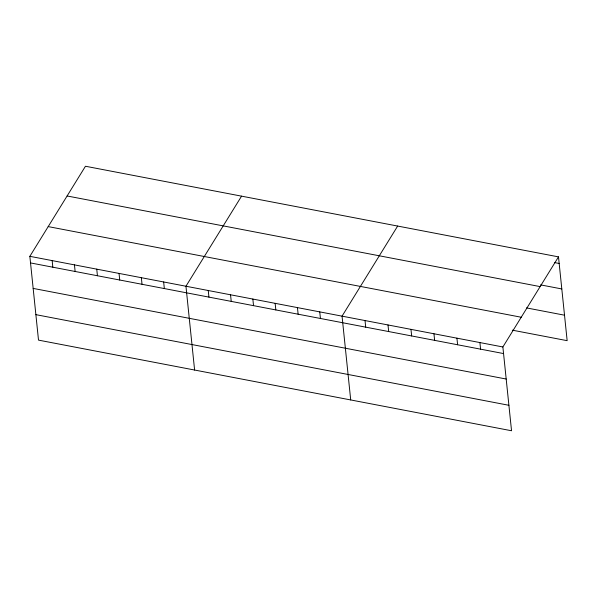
<?xml version="1.0" encoding="UTF-8"?>
<svg xmlns="http://www.w3.org/2000/svg" width="597" height="597" viewBox="0 0 597 597"><rect width="100%" height="100%" fill="white"/><g stroke="black" fill="none" stroke-linecap="round" stroke-linejoin="round"><path stroke-width="0.9" d="M558.493 256.874L502.875 346.969L511.539 430.758L38.507 340.126L29.85 256.329L85.461 166.242L558.493 256.874L567.15 340.671L512.36 330.171M241.561 196.152L185.951 286.239L194.607 370.036M397.662 226.062L342.051 316.149L350.708 399.945M554.755 262.62L559.173 263.471M540.598 284.881L561.807 288.948M67.11 195.973L540.136 286.605M526.517 307.91L564.516 315.194M48.2 226.599L521.233 317.238M29.85 256.329L502.875 346.969M30.529 262.926L503.562 353.566M33.163 288.403L506.189 379.035M35.88 314.649L508.905 405.288M479.906 342.566L480.585 349.163M456.929 338.163L457.608 344.76M433.952 333.76L434.631 340.357M410.975 329.357L411.654 335.954M387.998 324.955L388.684 331.551M365.021 320.552L365.707 327.149M319.746 311.88L320.432 318.47M297.448 307.604L298.127 314.201M275.15 303.336L275.829 309.925M252.852 299.06L253.531 305.657M230.546 294.791L231.233 301.381M208.249 290.515L208.928 297.105M163.653 281.971L164.332 288.56M141.347 277.695L142.034 284.291M119.049 273.426L119.728 280.015M96.751 269.15L97.43 275.747M74.453 264.874L75.132 271.471M52.148 260.605L52.834 267.195"/></g></svg>
